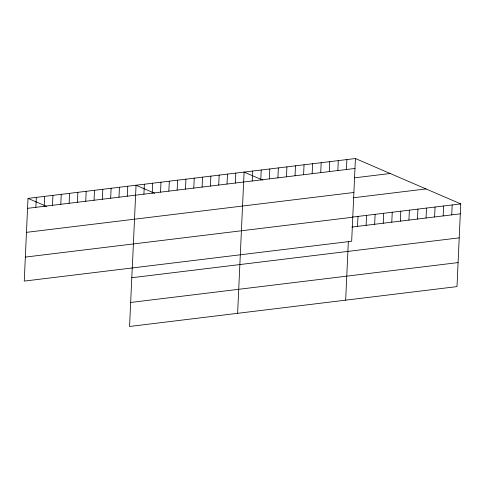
<?xml version="1.0" encoding="UTF-8"?>
<svg xmlns="http://www.w3.org/2000/svg" width="485" height="485" viewBox="0 0 485 485"><rect width="100%" height="100%" fill="white"/><g stroke="black" fill="none" stroke-linecap="round" stroke-linejoin="round"><path stroke-width="0.73" d="M28.003 198.395L24.25 281.1L351.673 241.233L355.426 158.528L28.003 198.395L46.627 206.416M35.866 207.325L36.314 197.383M44.177 206.313L44.626 196.37M52.489 205.3L52.938 195.364M60.801 204.288L61.249 194.352M69.112 203.276L69.561 193.339M77.424 202.269L77.873 192.327M85.736 201.257L86.184 191.314M94.048 200.244L94.496 190.302M102.359 199.232L102.808 189.289M110.671 198.219L111.12 188.277M118.983 197.207L119.431 187.265M127.294 196.195L127.743 186.252M132.247 267.532L129.574 326.472L456.997 286.605L460.75 203.9L355.426 158.528M132.296 267.944L136.055 185.24L154.673 193.26M143.912 194.17L144.366 184.227M152.223 193.157L152.678 183.215M160.535 192.145L160.99 182.202M168.847 191.132L169.301 181.19M177.158 190.12L177.613 180.177M185.47 189.108L185.925 179.165M193.782 188.095L194.236 178.159M202.093 187.083L202.548 177.146M210.405 186.07L210.86 176.134M218.717 185.064L219.171 175.121M227.029 184.051L227.483 174.109M235.34 183.039L235.795 173.096M237.62 313.316L244.1 172.084L262.724 180.105M252.218 180.984L252.667 171.041M260.778 179.941L261.227 169.999M269.345 178.898L269.793 168.956M277.905 177.856L278.354 167.913M286.471 176.813L286.92 166.87M295.032 175.77L295.48 165.828M303.598 174.727L304.046 164.785M312.158 173.685L312.613 163.742M320.724 172.642L321.173 162.699M329.285 171.599L329.739 161.657M337.851 170.556L338.3 160.614M346.411 169.514L346.866 159.571M345.672 300.16L348.345 241.221M357.536 226.349L357.991 216.413M366.102 225.307L366.551 215.37M374.662 224.264L375.117 214.328M383.229 223.221L383.677 213.285M391.789 222.178L392.244 212.242M400.355 221.136L400.804 211.199M408.922 220.093L409.37 210.157M417.482 219.05L417.931 209.114M426.048 218.007L426.497 208.071M434.608 216.965L435.057 207.028M443.175 215.922L443.623 205.986M451.735 214.879L452.184 204.943M27.554 208.338L354.978 168.471M354.505 177.843L390.183 173.497M26.463 232.351L353.886 192.478M353.207 197.789L425.994 188.926M352.28 217.104L460.75 203.9M25.341 257.092L352.759 217.219M351.831 227.047L460.301 213.837M131.787 277.723L459.21 237.85M130.665 302.458L458.082 262.591"/></g></svg>
